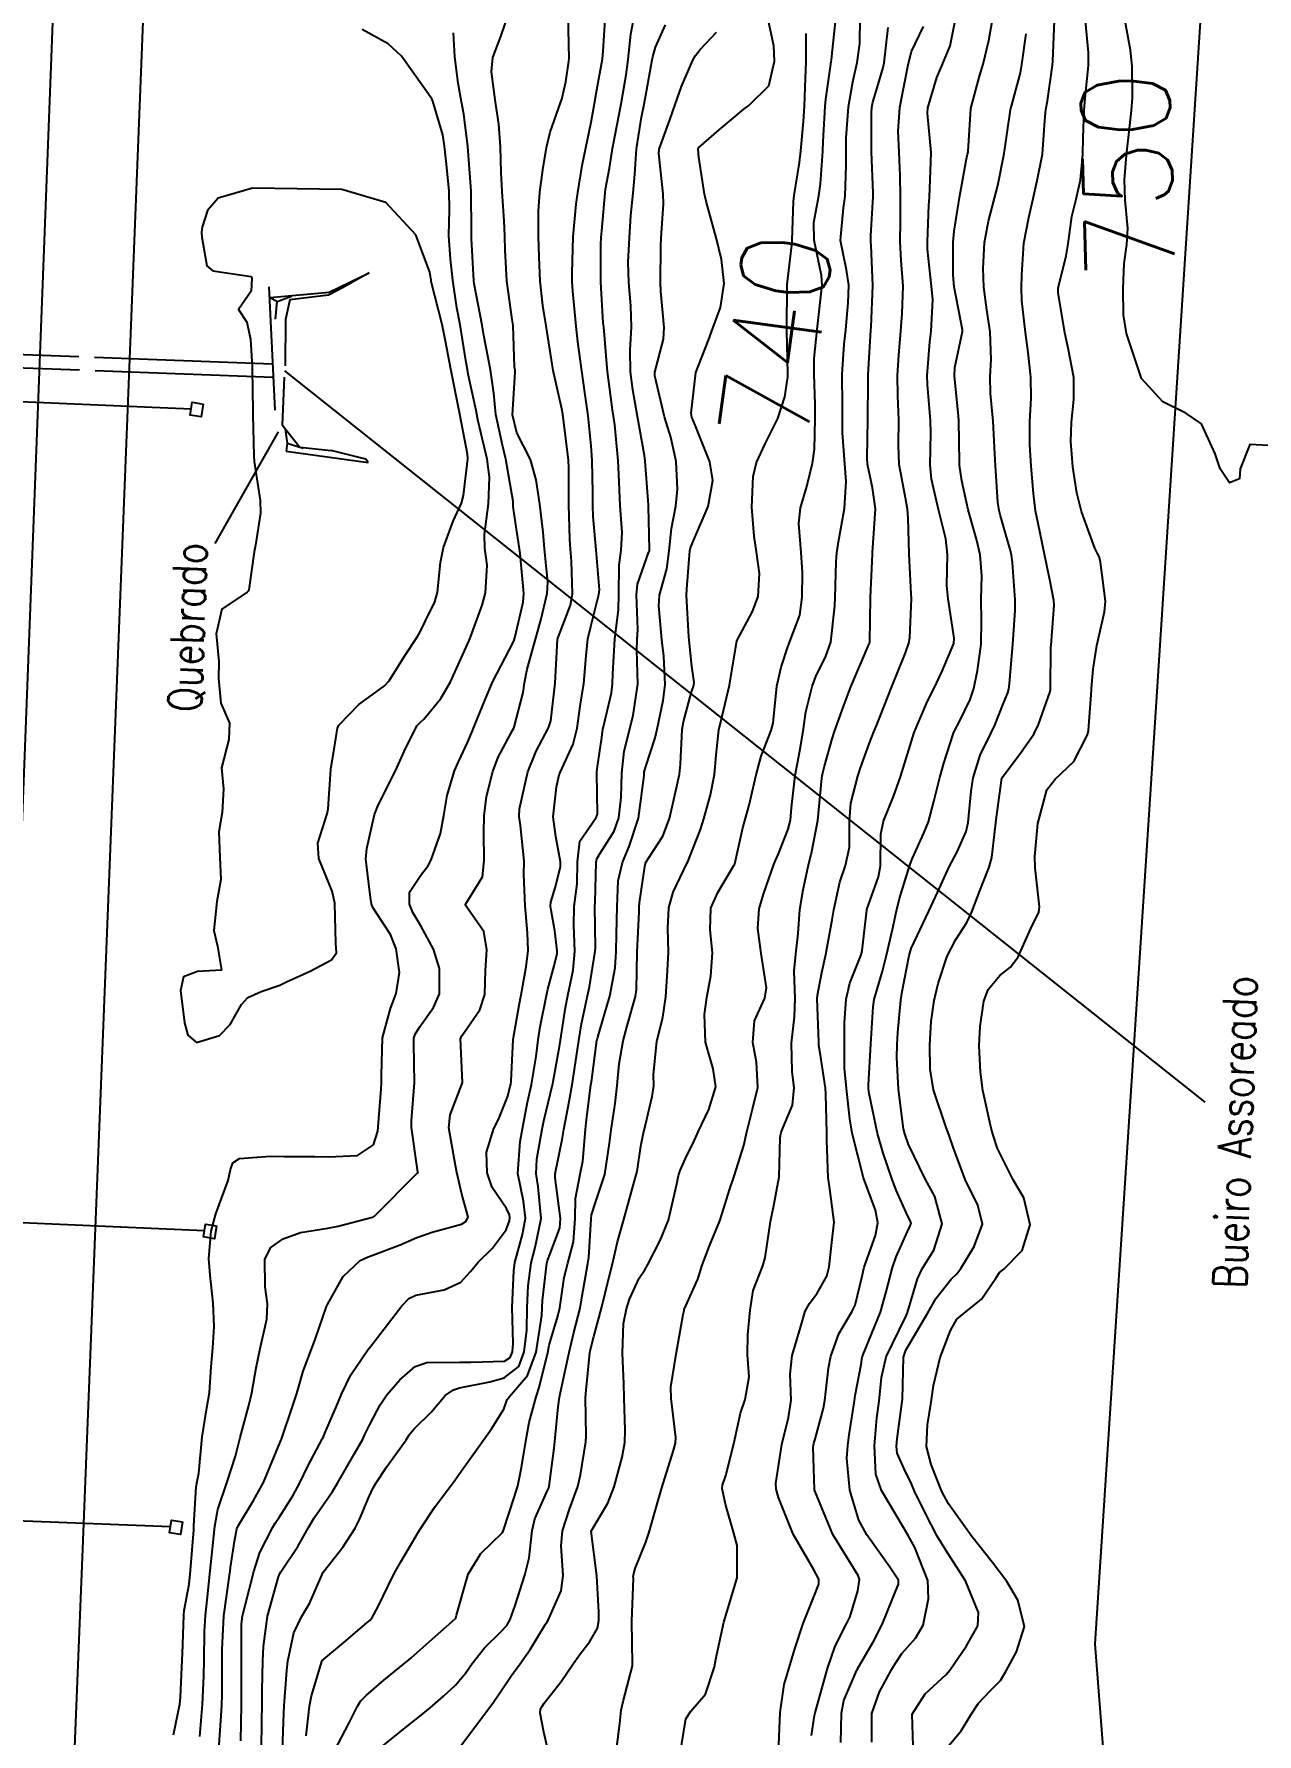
# Model space of a CAD drawing. Header units: metres. Extents: x 318500 to 325275, y 7408834 to 7428799.
# Drawn here: x 320214.7 to 320269.6, y 7412889 to 7412965.2 of the extents above; entities that cross this region are included whole.
import ezdxf
from ezdxf.enums import TextEntityAlignment as Align

# ---------------------------------------------------------------- set-up
doc = ezdxf.new("R2010")
doc.units = ezdxf.units.M
doc.header["$MEASUREMENT"] = 0
doc.linetypes.add('CONTINUO', pattern=[0])
doc.linetypes.add('TRACEJADO', pattern=[8.7, 8, -0.7])
for name, color, linetype in [('ALA', 45, 'Continuous'), ('BUEIRO', 151, 'Continuous'), ('Cotas', 45, 'Continuous'), ('Curvas de Nivel 1m', 11, 'Continuous'), ('Curvas de Nivel 5m', 15, 'Continuous'), ('Divisas', 45, 'Continuous'), ('Linha Férrea', 20, 'Continuous'), ('Pórticos', 45, 'Continuous'), ('TEXTO', 45, 'Continuous')]:
    doc.layers.add(name, color=color, linetype=linetype)
doc.styles.add('ROMANS', font='romans', dxfattribs={"height": 0.2})
doc.styles.add('Style-STANDARD', font='STANDARD.shx')

msp = doc.modelspace()

# ---------------------------------------------------------------- linework, layer by layer
at = {"layer": 'ALA', "linetype": 'CONTINUO'}
for points in [[(320225.327, 7412953.347, 729.307), (320227.972, 7412953.592, 727.501), (320229.76, 7412954.459, 727.532)], [(320229.76, 7412954.459, 727.532), (320228.575, 7412953.788, 726.019), (320227.937, 7412953.46, 726.019)], [(320226.045, 7412946.457, 728.207), (320229.719, 7412945.96, 727.447)], [(320229.719, 7412945.96, 727.447), (320229.615, 7412946.101, 725.203), (320228.057, 7412946.49, 725.071)]]:
    msp.add_polyline3d(points, dxfattribs=at)
at = {"layer": 'BUEIRO', "linetype": 'TRACEJADO', "flags": 128}
for points in [[(320225.436, 7412950.363), (320181.757, 7412952.007)], [(320225.465, 7412949.761), (320181.468, 7412951.417)]]:
    msp.add_lwpolyline(points, dxfattribs=at)
at = {"layer": 'BUEIRO', "linetype": 'CONTINUO'}
for points in [[(320225.269, 7412953.833, 729.673), (320225.536, 7412948.296, 729.674)], [(320225.327, 7412953.347, 729.307), (320225.634, 7412953.17, 727.541)], [(320225.571, 7412952.384, 727.416), (320225.634, 7412953.17, 727.541), (320226.278, 7412953.414, 727.444)], [(320227.937, 7412953.46, 726.019), (320226.215, 7412953.251, 725.836), (320226.019, 7412952.371, 725.892), (320225.996, 7412950.295, 725.128)], [(320225.956, 7412949.78, 725.143), (320225.87, 7412947.639, 725.808), (320226.651, 7412946.645, 725.873), (320228.057, 7412946.49, 725.071)], [(320226, 7412947.448, 727.411), (320226.089, 7412946.819, 727.693), (320226.811, 7412946.59, 727.446)], [(320226.089, 7412946.819, 727.693), (320226.045, 7412946.457, 728.207)]]:
    msp.add_polyline3d(points, dxfattribs=at)
at = {"layer": 'Curvas de Nivel 1m', "flags": 128}
for points, elevation in [([(320223.03, 7412888.259), (320223.128, 7412889.77), (320223.159, 7412890.257), (320223.176, 7412890.707), (320223.172, 7412892.257), (320223.172, 7412892.743), (320223.254, 7412894.256), (320223.496, 7412896.051), (320223.525, 7412896.253), (320223.54, 7412896.415), (320223.72, 7412897.582), (320223.829, 7412898.147), (320223.872, 7412898.248), (320224.573, 7412899.412), (320225.019, 7412900.231), (320225.778, 7412902.035), (320225.828, 7412902.171), (320225.85, 7412902.219), (320226.345, 7412903.671), (320226.515, 7412904.213), (320226.813, 7412905.222), (320227.177, 7412906.207), (320227.362, 7412906.688), (320227.859, 7412908.118), (320227.894, 7412908.199), (320228.606, 7412909.462), (320229.359, 7412910.178), (320229.722, 7412910.343), (320229.893, 7412910.403), (320231.165, 7412910.887), (320231.906, 7412911.211), (320232.599, 7412911.444), (320233.915, 7412911.807), (320234.111, 7412911.923), (320234.201, 7412912.116), (320234.149, 7412912.344), (320233.93, 7412913.158), (320233.705, 7412914.122), (320233.634, 7412914.434), (320233.346, 7412916.126), (320233.399, 7412916.705), (320233.943, 7412918.121), (320233.955, 7412918.166), (320233.868, 7412920.122), (320233.906, 7412920.237), (320234.024, 7412920.393), (320234.738, 7412921.411), (320234.954, 7412922.106), (320234.991, 7412923.181), (320235.047, 7412924.105), (320234.909, 7412924.929), (320234.1, 7412926.075), (320234.077, 7412926.12), (320234.082, 7412926.139), (320234.101, 7412926.17), (320234.845, 7412927.383), (320234.919, 7412928.108), (320234.911, 7412929.346), (320234.93, 7412930.108), (320235.036, 7412930.974), (320235.308, 7412932.103), (320235.547, 7412932.742), (320236.208, 7412933.972), (320236.25, 7412934.049), (320236.267, 7412934.089), (320236.673, 7412935.644), (320236.743, 7412936.082), (320236.851, 7412936.689), (320237.241, 7412938.08), (320237.47, 7412938.88), (320237.75, 7412940.075), (320237.778, 7412940.595), (320237.637, 7412942.077), (320237.571, 7412942.834), (320237.42, 7412944.079), (320237.255, 7412945.183), (320237.002, 7412946.084), (320236.388, 7412947.282), (320236.204, 7412948.093), (320236.314, 7412949.986), (320236.31, 7412950.092), (320236.293, 7412950.221), (320236.222, 7412952.093), (320236.189, 7412952.359), (320235.95, 7412954.098), (320235.871, 7412955.477), (320235.853, 7412956.1), (320235.818, 7412956.793), (320235.741, 7412958.102), (320235.691, 7412958.955), (320235.654, 7412960.104), (320235.587, 7412961.121), (320235.435, 7412962.107), (320235.249, 7412963.462), (320235.322, 7412964.109), (320235.674, 7412965.055), (320236.028, 7412966.099)], 733), ([(320224.009, 7412888.649), (320224.037, 7412890.244), (320224.034, 7412891.855), (320224.034, 7412892.244), (320224.044, 7412893.875), (320224.085, 7412894.244), (320224.219, 7412894.776), (320224.591, 7412896.237), (320224.859, 7412897.086), (320225.443, 7412898.224), (320225.556, 7412898.399), (320225.737, 7412898.686), (320226.336, 7412899.629), (320226.659, 7412900.211), (320227.019, 7412900.956), (320227.679, 7412902.201), (320227.713, 7412902.268), (320227.784, 7412902.436), (320228.312, 7412903.683), (320228.521, 7412904.189), (320228.947, 7412905.059), (320229.711, 7412906.172), (320229.842, 7412906.336), (320231.228, 7412908.149), (320231.542, 7412908.468), (320231.867, 7412908.628), (320233.137, 7412908.862), (320233.876, 7412909.209), (320234.307, 7412909.691), (320234.654, 7412910.109), (320235.284, 7412910.714), (320235.912, 7412911.557), (320236.056, 7412911.95), (320236.081, 7412912.088), (320236.064, 7412912.23), (320235.924, 7412912.513), (320235.29, 7412913.456), (320235.064, 7412914.103), (320235.028, 7412915.029), (320235.363, 7412916.099), (320235.567, 7412916.506), (320235.992, 7412917.549), (320236.099, 7412917.988), (320236.121, 7412918.088), (320236.136, 7412918.223), (320236.231, 7412920.087), (320236.502, 7412921.624), (320236.59, 7412922.082), (320236.809, 7412923.339), (320236.899, 7412924.078), (320236.877, 7412924.867), (320236.766, 7412926.08), (320236.711, 7412927.491), (320236.714, 7412928.081), (320236.561, 7412929.676), (320236.503, 7412930.085), (320236.512, 7412930.433), (320236.882, 7412932.079), (320237.261, 7412933.007), (320237.816, 7412934.066), (320237.911, 7412934.368), (320238.104, 7412936.062), (320238.223, 7412938.033), (320238.232, 7412938.07), (320238.237, 7412938.094), (320238.261, 7412938.157), (320238.793, 7412939.551), (320238.883, 7412940.061), (320238.846, 7412941.528), (320238.801, 7412942.063), (320238.773, 7412942.512), (320238.723, 7412944.064), (320238.729, 7412945.7), (320238.71, 7412946.065), (320238.466, 7412948.002), (320238.456, 7412948.069), (320238.45, 7412948.119), (320238.403, 7412948.362), (320238.024, 7412950.074), (320237.945, 7412950.557), (320237.705, 7412952.077), (320237.552, 7412952.99), (320237.432, 7412954.08), (320237.394, 7412955.178), (320237.37, 7412956.081), (320237.37, 7412957.229), (320237.427, 7412958.081), (320237.551, 7412959.073), (320237.73, 7412960.078), (320237.882, 7412960.762), (320238.35, 7412962.072), (320238.415, 7412962.239), (320238.594, 7412963.022), (320238.727, 7412963.949), (320238.733, 7412964.068), (320238.689, 7412966.019)], 734), ([(320225.877, 7412888.217), (320225.934, 7412889.9), (320225.951, 7412890.217), (320226.066, 7412891.793), (320226.12, 7412892.215), (320226.392, 7412893.49), (320226.735, 7412894.209), (320227.09, 7412894.802), (320227.7, 7412896.2), (320228.584, 7412897.32), (320229.137, 7412898.179), (320229.338, 7412898.574), (320229.751, 7412899.569), (320229.939, 7412899.985), (320230.046, 7412900.166), (320230.569, 7412900.959), (320231.421, 7412902.145), (320231.564, 7412902.362), (320231.787, 7412902.628), (320232.546, 7412903.385), (320233.17, 7412904.126), (320233.549, 7412904.387), (320233.815, 7412904.465), (320235.173, 7412904.746), (320235.822, 7412904.912), (320236.48, 7412905.431), (320236.723, 7412906.077), (320236.834, 7412907.06), (320236.858, 7412908.075), (320236.902, 7412909.047), (320237.04, 7412910.073), (320237.215, 7412910.756), (320237.487, 7412912.066), (320237.354, 7412913.489), (320237.256, 7412914.07), (320237.292, 7412914.728), (320237.534, 7412916.067), (320237.607, 7412916.434), (320237.989, 7412918.06), (320238.001, 7412918.113), (320238.304, 7412919.77), (320238.349, 7412920.057), (320238.574, 7412921.522), (320238.677, 7412922.054), (320238.919, 7412923.199), (320239.001, 7412924.051), (320238.952, 7412925.191), (320238.966, 7412926.051), (320239.1, 7412927.066), (320239.12, 7412928.05), (320239.211, 7412928.982), (320239.952, 7412930.042), (320240.016, 7412930.187), (320239.982, 7412932.042), (320239.997, 7412932.228), (320240.204, 7412933.62), (320240.25, 7412933.998), (320240.259, 7412934.039), (320240.633, 7412935.635), (320240.69, 7412936.033), (320240.699, 7412936.487), (320240.785, 7412938.032), (320240.946, 7412939.365), (320240.967, 7412940.03), (320240.988, 7412941.352), (320241.072, 7412942.029), (320241.11, 7412942.81), (320241.029, 7412944.03), (320240.971, 7412945.421), (320240.939, 7412946.031), (320240.79, 7412947.638), (320240.733, 7412948.035), (320240.686, 7412948.319), (320240.463, 7412950.039), (320240.425, 7412950.385), (320240.288, 7412952.042), (320240.272, 7412952.223), (320240.16, 7412954.045), (320240.167, 7412955.716), (320240.182, 7412956.045), (320240.205, 7412956.344), (320240.351, 7412958.043), (320240.372, 7412958.202), (320240.547, 7412959.147), (320240.675, 7412959.921), (320240.689, 7412960.038), (320240.711, 7412960.188), (320241.069, 7412962.033), (320241.301, 7412963.328), (320241.389, 7412964.028), (320241.501, 7412965.153), (320241.675, 7412966.024)], 736), ([(320226.946, 7412888.867), (320227.093, 7412890.205), (320227.175, 7412890.656), (320227.636, 7412892.2), (320227.65, 7412892.226), (320228.718, 7412893.131), (320229.677, 7412893.943), (320229.801, 7412894.046), (320229.906, 7412894.167), (320230.134, 7412894.613), (320230.894, 7412896.152), (320231.182, 7412896.674), (320231.722, 7412897.582), (320231.932, 7412897.933), (320232.057, 7412898.137), (320232.724, 7412899.152), (320233.456, 7412900.123), (320233.588, 7412900.295), (320233.764, 7412900.533), (320234.875, 7412902.104), (320235.255, 7412902.631), (320235.801, 7412903.507), (320235.955, 7412903.941), (320236.063, 7412904.086), (320236.876, 7412905.023), (320237.255, 7412906.069), (320237.508, 7412907.717), (320237.535, 7412908.065), (320237.55, 7412908.379), (320237.738, 7412910.062), (320237.769, 7412910.185), (320237.897, 7412910.516), (320238.328, 7412911.642), (320238.358, 7412912.056), (320238.11, 7412913.886), (320238.112, 7412914.058), (320238.422, 7412915.596), (320238.503, 7412916.055), (320238.74, 7412917.301), (320238.868, 7412918.051), (320239.021, 7412919.039), (320239.168, 7412920.049), (320239.293, 7412920.786), (320239.56, 7412922.045), (320239.645, 7412922.455), (320239.901, 7412924.042), (320239.914, 7412924.209), (320239.897, 7412926.042), (320239.906, 7412926.239), (320239.958, 7412928.042), (320239.986, 7412928.187), (320240.136, 7412928.439), (320240.758, 7412929.424), (320240.975, 7412930.028), (320241.072, 7412930.929), (320241.099, 7412932.026), (320241.213, 7412933.007), (320241.454, 7412934.021), (320241.609, 7412934.63), (320241.818, 7412936.016), (320241.782, 7412937.544), (320241.788, 7412938.017), (320241.813, 7412938.47), (320241.767, 7412940.018), (320241.808, 7412940.506), (320242.319, 7412941.946), (320242.336, 7412941.994), (320242.339, 7412942.01), (320242.327, 7412942.74), (320242.303, 7412943.974), (320242.3, 7412944.011), (320242.299, 7412944.053), (320242.15, 7412946.013), (320242.118, 7412946.27), (320241.808, 7412948.019), (320241.599, 7412949.209), (320241.493, 7412950.024), (320241.475, 7412950.984), (320241.542, 7412952.024), (320241.511, 7412952.977), (320241.41, 7412954.026), (320241.391, 7412954.928), (320241.44, 7412956.026), (320241.51, 7412957.03), (320241.609, 7412958.024), (320241.68, 7412958.886), (320241.759, 7412960.022), (320241.985, 7412961.43), (320242.104, 7412962.017), (320242.179, 7412962.423), (320242.465, 7412964.012), (320242.487, 7412964.137), (320242.618, 7412964.572), (320243.06, 7412965.58)], 737), ([(320230.069, 7412888.163), (320231.613, 7412889.403), (320232.022, 7412889.73), (320232.502, 7412890.131), (320233.107, 7412890.646), (320233.635, 7412891.134), (320234.085, 7412891.672), (320234.389, 7412892.109), (320234.941, 7412892.82), (320235.672, 7412893.524), (320235.944, 7412893.818), (320236.094, 7412894.084), (320236.321, 7412894.715), (320236.75, 7412896.074), (320236.939, 7412896.844), (320237.074, 7412898.07), (320237.203, 7412898.603), (320237.757, 7412899.842), (320237.825, 7412899.994), (320237.846, 7412900.059), (320238.066, 7412901.768), (320238.102, 7412902.057), (320238.239, 7412903.62), (320238.299, 7412904.055), (320238.575, 7412905.307), (320238.733, 7412906.051), (320238.953, 7412906.945), (320239.227, 7412908.046), (320239.326, 7412908.588), (320239.583, 7412910.043), (320239.62, 7412910.317), (320239.725, 7412912.042), (320239.742, 7412912.222), (320239.927, 7412912.782), (320240.345, 7412914.034), (320240.554, 7412915.438), (320240.62, 7412916.03), (320240.803, 7412917.213), (320240.893, 7412918.027), (320240.986, 7412919.002), (320241.169, 7412920.023), (320241.346, 7412920.704), (320241.721, 7412922.015), (320241.76, 7412922.309), (320241.792, 7412924.014), (320241.874, 7412925.789), (320241.882, 7412926.013), (320241.897, 7412926.219), (320242.127, 7412927.84), (320242.158, 7412927.981), (320242.166, 7412928.009), (320242.941, 7412929.205), (320243.248, 7412929.994), (320243.559, 7412931.375), (320243.686, 7412931.987), (320243.741, 7412932.432), (320243.814, 7412933.986), (320243.866, 7412934.334), (320244.235, 7412935.667), (320244.316, 7412935.912), (320244.335, 7412935.989), (320244.342, 7412936.089), (320244.248, 7412936.829), (320244.125, 7412937.991), (320244.113, 7412938.14), (320244.001, 7412939.993), (320244.013, 7412940.274), (320244.158, 7412941.992), (320244.181, 7412942.132), (320244.325, 7412942.489), (320244.981, 7412943.98), (320245.185, 7412945.15), (320245.052, 7412945.98), (320244.394, 7412947.623), (320244.247, 7412947.992), (320244.22, 7412948.173), (320244.42, 7412949.99), (320244.987, 7412951.437), (320245.183, 7412951.979), (320245.528, 7412952.91), (320245.696, 7412953.972), (320245.567, 7412955.05), (320245.346, 7412955.977), (320244.896, 7412957.612), (320244.808, 7412957.986), (320244.555, 7412959.643), (320244.528, 7412959.99), (320244.533, 7412960.018), (320244.561, 7412960.072), (320245.462, 7412960.869), (320246.578, 7412961.802), (320246.807, 7412961.957), (320247.694, 7412962.843), (320247.956, 7412963.94), (320247.925, 7412964.636), (320247.635, 7412965.945)], 739), ([(320237.82, 7412888.058), (320237.61, 7412889.04), (320237.44, 7412889.884), (320237.456, 7412890.062), (320237.509, 7412890.175), (320237.624, 7412890.333), (320238.384, 7412891.307), (320238.89, 7412892.048), (320239.206, 7412892.495), (320239.666, 7412893.099), (320240.01, 7412893.7), (320240.066, 7412894.034), (320240.065, 7412894.416), (320239.985, 7412896.036), (320239.73, 7412898.04), (320240.48, 7412899.299), (320240.753, 7412900.025), (320241.116, 7412901.363), (320241.239, 7412902.018), (320241.247, 7412902.56), (320241.209, 7412904.019), (320241.195, 7412904.644), (320241.13, 7412906.021), (320241.18, 7412907.347), (320241.311, 7412908.018), (320241.444, 7412908.439), (320241.881, 7412909.384), (320242.13, 7412909.762), (320242.271, 7412910.004), (320242.822, 7412911.081), (320243.19, 7412911.991), (320243.57, 7412913.619), (320243.644, 7412913.984), (320243.714, 7412914.213), (320243.952, 7412914.757), (320244.363, 7412915.577), (320244.547, 7412915.974), (320245, 7412916.955), (320245.324, 7412917.967), (320245.199, 7412918.777), (320244.856, 7412919.972), (320244.811, 7412921.2), (320244.913, 7412921.971), (320245.097, 7412922.937), (320245.167, 7412923.969), (320245.058, 7412925.003), (320245.091, 7412925.97), (320245.402, 7412926.676), (320246.129, 7412927.88), (320246.157, 7412927.933), (320246.165, 7412927.959), (320246.527, 7412929.582), (320246.629, 7412929.953), (320246.816, 7412930.599), (320247.131, 7412931.946), (320247.35, 7412932.786), (320247.803, 7412933.936), (320247.887, 7412934.263), (320248.059, 7412935.933), (320248.248, 7412936.773), (320248.535, 7412937.65), (320248.645, 7412937.926), (320249.088, 7412939.112), (320249.195, 7412939.921), (320249.202, 7412941.025), (320249.151, 7412941.922), (320249.043, 7412943.213), (320249.119, 7412943.922), (320249.402, 7412944.871), (320249.658, 7412945.917), (320249.745, 7412946.55), (320249.772, 7412947.916), (320249.769, 7412948.554), (320249.728, 7412949.917), (320249.737, 7412950.61), (320249.866, 7412951.916), (320249.92, 7412952.453), (320250.091, 7412953.914), (320250.058, 7412954.341), (320249.735, 7412955.918), (320249.715, 7412956.715), (320249.938, 7412957.916), (320250.01, 7412958.444), (320250.114, 7412959.914), (320250.138, 7412960.341), (320250.222, 7412961.914), (320250.252, 7412962.246), (320250.498, 7412963.911), (320250.512, 7412964.011), (320250.629, 7412965.153), (320250.704, 7412965.844)], 741), ([(320240.827, 7412888.022), (320241.017, 7412889.422), (320241.072, 7412890.018), (320241.179, 7412890.464), (320241.579, 7412892.011), (320241.585, 7412892.077), (320241.545, 7412894.012), (320241.619, 7412895.931), (320241.618, 7412896.011), (320241.62, 7412896.092), (320241.706, 7412896.377), (320242.177, 7412897.549), (320242.325, 7412898.001), (320242.639, 7412899.104), (320242.892, 7412899.993), (320243.404, 7412901.614), (320243.508, 7412901.984), (320243.518, 7412902.25), (320243.31, 7412903.988), (320243.3, 7412904.506), (320243.538, 7412905.985), (320243.858, 7412907.755), (320243.897, 7412907.943), (320243.906, 7412907.98), (320244.516, 7412909.338), (320244.71, 7412909.972), (320245.04, 7412910.832), (320245.505, 7412911.964), (320245.605, 7412912.281), (320245.934, 7412913.349), (320246.143, 7412913.957), (320246.581, 7412915.33), (320246.706, 7412915.949), (320246.967, 7412916.964), (320247.198, 7412917.942), (320247.143, 7412919.074), (320246.986, 7412919.946), (320247.059, 7412920.921), (320247.52, 7412921.938), (320247.591, 7412922.403), (320247.356, 7412923.941), (320247.21, 7412925.062), (320247.258, 7412925.943), (320247.453, 7412926.597), (320247.927, 7412927.933), (320247.984, 7412928.08), (320248.137, 7412928.415), (320248.568, 7412929.51), (320248.665, 7412929.922), (320248.717, 7412930.474), (320248.873, 7412931.92), (320249.081, 7412933.033), (320249.233, 7412933.915), (320249.361, 7412934.775), (320249.635, 7412935.916), (320249.802, 7412936.357), (320250.254, 7412937.271), (320250.474, 7412937.907), (320250.659, 7412939.53), (320250.675, 7412939.904), (320250.723, 7412941.495), (320250.75, 7412941.904), (320250.823, 7412942.4), (320251.088, 7412943.899), (320251.159, 7412945.097), (320251.102, 7412945.899), (320251.005, 7412947.287), (320251.005, 7412947.901), (320250.995, 7412948.49), (320250.983, 7412949.902), (320251.082, 7412951.259), (320251.146, 7412951.9), (320251.251, 7412953.116), (320251.289, 7412953.898), (320251.185, 7412954.598), (320250.908, 7412955.904), (320251.049, 7412957.376), (320251.12, 7412957.901), (320251.167, 7412959.285), (320251.162, 7412959.901), (320251.17, 7412960.504), (320251.278, 7412961.9), (320251.467, 7412963.027), (320251.658, 7412963.894), (320251.78, 7412964.735), (320251.787, 7412965.893)], 742), ([(320243.711, 7412887.979), (320243.967, 7412889.625), (320244.202, 7412889.974), (320244.86, 7412890.739), (320245.262, 7412891.964), (320245.314, 7412892.305), (320245.68, 7412893.96), (320246.27, 7412895.951), (320246.276, 7412897.397), (320246.133, 7412897.954), (320245.75, 7412899.262), (320245.604, 7412899.962), (320245.62, 7412900.103), (320245.766, 7412900.536), (320246.12, 7412901.955), (320246.419, 7412903.333), (320246.628, 7412903.948), (320246.813, 7412904.957), (320246.742, 7412905.946), (320246.755, 7412906.852), (320246.859, 7412907.945), (320246.989, 7412908.827), (320247.424, 7412909.937), (320247.539, 7412910.292), (320247.778, 7412911.932), (320247.927, 7412912.645), (320248.158, 7412913.927), (320248.2, 7412915.693), (320248.248, 7412915.926), (320248.762, 7412917.145), (320248.834, 7412917.917), (320248.742, 7412918.654), (320248.708, 7412919.92), (320248.852, 7412921.104), (320248.879, 7412921.918), (320248.84, 7412923.147), (320248.908, 7412923.918), (320249.014, 7412924.841), (320249.087, 7412925.915), (320249.231, 7412926.796), (320249.482, 7412927.91), (320249.611, 7412928.435), (320249.893, 7412929.904), (320250.073, 7412931.795), (320250.083, 7412931.901), (320250.099, 7412931.984), (320250.187, 7412932.341), (320250.537, 7412933.565), (320250.647, 7412933.896), (320251.06, 7412935.065), (320251.378, 7412935.893), (320252.203, 7412937.824), (320252.224, 7412937.881), (320252.23, 7412937.911), (320252.259, 7412939.88), (320252.26, 7412939.911), (320252.305, 7412940.876), (320252.352, 7412941.847), (320252.351, 7412941.88), (320252.353, 7412941.912), (320252.475, 7412943.878), (320252.354, 7412944.812), (320252.124, 7412945.884), (320252.105, 7412946.153), (320252.142, 7412947.884), (320252.149, 7412949.616), (320252.151, 7412949.884), (320252.166, 7412950.142), (320252.279, 7412951.883), (320252.293, 7412952.042), (320252.365, 7412953.882), (320252.287, 7412955.672), (320252.269, 7412955.883), (320252.273, 7412956.114), (320252.381, 7412957.882), (320252.378, 7412958.036), (320252.302, 7412959.884), (320252.3, 7412961.607), (320252.32, 7412961.884), (320252.362, 7412962.105), (320252.595, 7412962.899), (320252.826, 7412963.658), (320252.864, 7412963.876), (320253.047, 7412965.46)], 743), ([(320248.153, 7412888.469), (320248.2, 7412889.921), (320248.385, 7412891.173), (320248.61, 7412891.916), (320248.855, 7412892.719), (320249.234, 7412893.907), (320249.691, 7412895.028), (320249.935, 7412895.661), (320249.935, 7412895.898), (320249.707, 7412896.344), (320248.788, 7412897.914), (320248.125, 7412899.554), (320248.027, 7412899.926), (320248.011, 7412900.175), (320248.274, 7412901.923), (320248.578, 7412903.139), (320248.694, 7412903.917), (320248.66, 7412905.085), (320248.747, 7412905.916), (320249.124, 7412907.182), (320249.33, 7412907.908), (320249.515, 7412908.256), (320249.872, 7412908.715), (320250.306, 7412909.473), (320250.402, 7412909.895), (320250.551, 7412911.253), (320250.633, 7412911.893), (320250.436, 7412913.394), (320250.354, 7412913.896), (320250.306, 7412915.556), (320250.295, 7412915.897), (320250.257, 7412917.636), (320250.234, 7412917.898), (320250.015, 7412919.381), (320249.94, 7412919.822), (320249.933, 7412919.901), (320249.938, 7412919.985), (320249.871, 7412921.903), (320249.876, 7412922.08), (320250.068, 7412923.096), (320250.22, 7412923.756), (320250.253, 7412923.898), (320250.542, 7412925.449), (320250.61, 7412925.895), (320250.875, 7412927.136), (320251.142, 7412927.89), (320251.318, 7412928.713), (320251.317, 7412929.888), (320251.376, 7412930.68), (320251.685, 7412931.885), (320251.809, 7412932.26), (320252.202, 7412933.337), (320252.41, 7412933.877), (320252.537, 7412934.197), (320253.193, 7412935.866), (320253.828, 7412937.428), (320253.976, 7412937.854), (320254.017, 7412938.101), (320254.09, 7412939.853), (320254.089, 7412940.057), (320253.998, 7412941.855), (320253.945, 7412943.465), (320253.923, 7412943.856), (320253.83, 7412944.375), (320253.542, 7412945.862), (320253.508, 7412946.738), (320253.529, 7412947.863), (320253.489, 7412948.942), (320253.476, 7412949.864), (320253.528, 7412950.769), (320253.621, 7412951.862), (320253.685, 7412952.638), (320253.717, 7412953.861), (320253.637, 7412955.009), (320253.59, 7412955.864), (320253.602, 7412956.776), (320253.61, 7412957.864), (320253.583, 7412958.826), (320253.546, 7412959.865), (320253.506, 7412960.803), (320253.57, 7412961.865), (320253.74, 7412962.715), (320253.968, 7412963.86), (320254.102, 7412964.373), (320254.635, 7412965.501)], 744), ([(320250.931, 7412888.563), (320250.95, 7412889.887), (320251.062, 7412890.452), (320251.649, 7412891.818), (320251.67, 7412891.86), (320251.681, 7412891.88), (320252.411, 7412893.126), (320252.781, 7412893.863), (320253.52, 7412895.675), (320253.509, 7412895.853), (320253.132, 7412896.436), (320252.094, 7412897.875), (320251.74, 7412898.532), (320251.336, 7412899.884), (320251.2, 7412901.311), (320251.235, 7412901.885), (320251.302, 7412902.37), (320251.54, 7412903.883), (320251.575, 7412904.121), (320251.834, 7412905.509), (320251.88, 7412905.838), (320251.897, 7412905.879), (320251.929, 7412905.967), (320252.706, 7412907.867), (320252.966, 7412908.772), (320253.24, 7412909.86), (320253.408, 7412910.347), (320253.915, 7412911.483), (320254.037, 7412911.73), (320254.075, 7412911.848), (320254.041, 7412911.968), (320253.923, 7412912.192), (320253.413, 7412913.336), (320253.211, 7412913.861), (320252.828, 7412914.996), (320252.578, 7412915.871), (320252.204, 7412917.67), (320252.174, 7412917.877), (320252.171, 7412918.047), (320252.279, 7412919.876), (320252.372, 7412921.548), (320252.429, 7412921.874), (320252.794, 7412923.145), (320252.982, 7412923.866), (320253.244, 7412925.015), (320253.419, 7412925.86), (320253.564, 7412926.402), (320254.008, 7412927.852), (320254.036, 7412927.947), (320254.135, 7412928.214), (320254.657, 7412929.338), (320254.855, 7412929.84), (320255.097, 7412930.763), (320255.366, 7412931.832), (320255.55, 7412932.469), (320255.986, 7412933.823), (320256.055, 7412933.98), (320256.217, 7412934.284), (320256.731, 7412935.324), (320256.892, 7412935.82), (320257.054, 7412936.624), (320257.217, 7412937.816), (320257.234, 7412938.857), (320257.229, 7412939.816), (320257.251, 7412940.871), (320257.18, 7412941.817), (320257.019, 7412942.512), (320256.635, 7412943.826), (320256.359, 7412945.127), (320256.257, 7412945.831), (320256.251, 7412945.952), (320256.219, 7412947.832), (320256.201, 7412948.033), (320256.028, 7412949.834), (320256.045, 7412950.215), (320256.392, 7412951.831), (320256.387, 7412951.895), (320256.017, 7412953.835), (320255.961, 7412954.36), (320255.969, 7412955.835), (320256.011, 7412956.332), (320256.254, 7412957.833), (320256.293, 7412958.073), (320256.555, 7412959.486), (320256.615, 7412959.773), (320256.625, 7412959.829), (320256.633, 7412959.901), (320256.765, 7412961.827), (320257.148, 7412963.276), (320257.317, 7412963.819), (320257.57, 7412964.872), (320257.725, 7412965.814)], 746), ([(320254.172, 7412888.407), (320254.124, 7412889.842), (320254.71, 7412890.758), (320255.647, 7412891.619), (320255.743, 7412891.725), (320255.814, 7412891.818), (320256.571, 7412892.906), (320257.075, 7412893.806), (320257.1, 7412894.391), (320256.522, 7412895.812), (320255.719, 7412897.069), (320255.242, 7412897.827), (320254.691, 7412898.891), (320254.239, 7412899.843), (320254.09, 7412900.172), (320253.77, 7412900.842), (320253.461, 7412901.538), (320253.423, 7412901.855), (320253.454, 7412902.186), (320253.685, 7412903.852), (320253.694, 7412903.969), (320253.732, 7412905.852), (320253.843, 7412906.164), (320254.834, 7412907.835), (320255.203, 7412908.497), (320255.883, 7412909.344), (320256.13, 7412909.574), (320256.31, 7412909.816), (320256.912, 7412910.803), (320257.277, 7412911.806), (320257.076, 7412912.661), (320256.508, 7412913.814), (320255.962, 7412915.257), (320255.772, 7412915.823), (320255.652, 7412916.147), (320255.086, 7412917.834), (320254.937, 7412918.764), (320254.921, 7412919.836), (320254.979, 7412920.892), (320255.115, 7412921.834), (320255.292, 7412922.601), (320255.701, 7412923.826), (320256.088, 7412924.572), (320256.58, 7412925.33), (320256.806, 7412925.813), (320257.17, 7412926.753), (320257.579, 7412927.806), (320257.694, 7412928.248), (320257.887, 7412929.803), (320257.915, 7412930.05), (320258.156, 7412931.8), (320258.16, 7412931.821), (320258.181, 7412931.852), (320259.021, 7412932.964), (320259.584, 7412933.779), (320259.79, 7412934.202), (320260.235, 7412935.44), (320260.317, 7412935.691), (320260.331, 7412935.769), (320260.355, 7412937.673), (320260.357, 7412937.769), (320260.497, 7412939.558), (320260.485, 7412939.768), (320260.304, 7412940.693), (320260.085, 7412941.774), (320259.773, 7412943.218), (320259.659, 7412943.78), (320259.565, 7412944.569), (320259.464, 7412945.784), (320259.407, 7412946.762), (320259.413, 7412947.785), (320259.467, 7412948.841), (320259.451, 7412949.785), (320259.338, 7412950.885), (320259.215, 7412951.789), (320259.052, 7412953.21), (320259.038, 7412953.792), (320259.052, 7412954.358), (320259.139, 7412955.79), (320259.366, 7412956.938), (320259.55, 7412957.785), (320259.733, 7412958.592), (320259.972, 7412959.779), (320260.078, 7412961.28), (320260.13, 7412961.777), (320260.194, 7412962.167), (320260.419, 7412963.773), (320260.437, 7412963.949), (320260.514, 7412965.772)], 748), ([(320255.604, 7412888.243), (320256.33, 7412889.096), (320256.764, 7412889.809), (320257.101, 7412890.332), (320257.637, 7412890.904), (320258.093, 7412891.344), (320258.347, 7412891.79), (320258.815, 7412892.63), (320259.165, 7412893.778), (320258.867, 7412894.957), (320258.373, 7412895.79), (320257.713, 7412896.659), (320256.798, 7412897.809), (320255.752, 7412899.267), (320255.462, 7412899.824), (320254.973, 7412901.033), (320254.764, 7412901.835), (320254.811, 7412902.818), (320254.98, 7412903.832), (320255.082, 7412904.571), (320255.388, 7412905.827), (320255.852, 7412907.041), (320256.127, 7412907.547), (320256.466, 7412907.814), (320257.234, 7412908.442), (320257.884, 7412909.381), (320258.045, 7412909.641), (320258.233, 7412909.795), (320259.061, 7412910.624), (320259.422, 7412911.777), (320259.14, 7412912.989), (320258.656, 7412913.789), (320257.961, 7412915.207), (320257.762, 7412915.802), (320257.666, 7412916.112), (320257.299, 7412917.807), (320257.2, 7412918.616), (320257.129, 7412919.809), (320257.174, 7412920.667), (320257.344, 7412921.807), (320257.54, 7412922.323), (320258.067, 7412922.96), (320258.537, 7412923.329), (320258.89, 7412923.788), (320259.515, 7412925.199), (320259.813, 7412925.774), (320259.842, 7412926.036), (320259.648, 7412927.777), (320259.626, 7412928.289), (320259.766, 7412929.776), (320260.175, 7412931.283), (320260.542, 7412931.765), (320261.387, 7412932.557), (320261.993, 7412933.752), (320262.032, 7412933.933), (320262.166, 7412935.751), (320262.171, 7412935.82), (320262.249, 7412936.696), (320262.409, 7412937.748), (320262.763, 7412939.263), (320262.804, 7412939.742), (320262.573, 7412941.489), (320262.512, 7412941.747), (320262.449, 7412941.876), (320262.324, 7412942.121), (320261.725, 7412943.756), (320261.514, 7412944.597), (320261.331, 7412945.76), (320261.247, 7412946.901), (320261.277, 7412947.761), (320261.385, 7412948.785), (320261.376, 7412949.76), (320261.122, 7412951.081), (320260.973, 7412951.765), (320260.675, 7412953.57), (320260.682, 7412953.768), (320261.04, 7412955.219), (320261.126, 7412955.764), (320261.293, 7412956.988), (320261.478, 7412957.761), (320261.681, 7412958.621), (320261.786, 7412959.758), (320261.795, 7412960.531), (320261.838, 7412961.757), (320261.905, 7412962.442), (320262.043, 7412963.756), (320262.038, 7412964.337), (320261.91, 7412965.757)], 749), ([(320220.985, 7412888.907), (320221.269, 7412890.284), (320221.306, 7412890.602), (320221.376, 7412892.283), (320221.387, 7412892.55), (320221.453, 7412894.282), (320221.472, 7412894.492), (320221.694, 7412895.675), (320221.758, 7412896.279), (320221.9, 7412898.105), (320221.908, 7412898.277), (320222.006, 7412900.027), (320222.05, 7412900.276), (320222.128, 7412900.639), (320222.275, 7412902.273), (320222.491, 7412903.578), (320222.598, 7412904.268), (320222.685, 7412905.409), (320222.752, 7412906.266), (320222.807, 7412907.223), (320222.77, 7412908.266), (320222.631, 7412909.517), (320222.578, 7412910.27), (320222.677, 7412911.5), (320222.89, 7412912.265), (320223.437, 7412913.759), (320223.548, 7412914.256), (320223.644, 7412914.555), (320223.947, 7412914.745), (320225.329, 7412914.849), (320225.949, 7412914.844), (320227.322, 7412914.834), (320227.949, 7412914.823), (320229.239, 7412914.892), (320229.958, 7412915.369), (320230.152, 7412915.982), (320230.171, 7412916.167), (320230.305, 7412917.856), (320230.324, 7412918.165), (320230.32, 7412918.482), (320230.367, 7412920.165), (320230.72, 7412921.48), (320230.98, 7412922.156), (320231.126, 7412923.092), (320230.983, 7412924.156), (320230.717, 7412924.792), (320230.096, 7412925.746), (320229.926, 7412926), (320229.869, 7412926.173), (320229.822, 7412926.456), (320229.624, 7412928.178), (320229.663, 7412928.651), (320230.007, 7412930.172), (320230.164, 7412930.597), (320230.97, 7412932.158), (320231.341, 7412933.005), (320231.908, 7412934.145), (320232.05, 7412934.305), (320232.215, 7412934.454), (320232.982, 7412935.379), (320233.419, 7412936.128), (320234.259, 7412937.98), (320234.315, 7412938.119), (320234.834, 7412939.56), (320234.993, 7412940.109), (320235.067, 7412941.35), (320234.951, 7412942.111), (320234.935, 7412942.72), (320235.119, 7412944.108), (320235.171, 7412945.295), (320235.055, 7412946.11), (320234.643, 7412947.87), (320234.598, 7412948.117), (320234.571, 7412948.287), (320234.409, 7412949.028), (320234.214, 7412949.919), (320234.174, 7412950.124), (320234.118, 7412950.431), (320233.847, 7412952.129), (320233.703, 7412952.89), (320233.521, 7412954.134), (320233.422, 7412955.069), (320233.347, 7412956.137), (320233.375, 7412957.279), (320233.359, 7412958.138), (320233.221, 7412959.469), (320233.153, 7412960.141), (320233.066, 7412960.643), (320232.62, 7412962.149), (320232.582, 7412962.256), (320231.217, 7412964.164), (320230.618, 7412964.718), (320229.448, 7412965.367)], 731), ([(320222.167, 7412888.833), (320222.293, 7412890.27), (320222.352, 7412891.557), (320222.363, 7412892.269), (320222.385, 7412893.553), (320222.429, 7412894.269), (320222.521, 7412895.1), (320222.641, 7412896.266), (320222.733, 7412897.247), (320222.839, 7412898.263), (320222.982, 7412899.02), (320223.402, 7412900.255), (320223.772, 7412901.414), (320223.986, 7412902.247), (320224.365, 7412903.678), (320224.499, 7412904.24), (320224.702, 7412905.361), (320224.875, 7412906.234), (320225.174, 7412907.551), (320225.213, 7412908.23), (320225.105, 7412908.998), (320225.086, 7412910.232), (320225.358, 7412910.768), (320225.904, 7412911.147), (320226.684, 7412911.437), (320227.911, 7412911.633), (320228.383, 7412911.723), (320229.919, 7412912.119), (320229.955, 7412912.134), (320230.009, 7412912.169), (320231.94, 7412914.103), (320231.958, 7412914.122), (320231.957, 7412914.14), (320231.941, 7412914.237), (320231.664, 7412916.145), (320231.663, 7412916.457), (320231.795, 7412918.143), (320231.774, 7412919.9), (320231.778, 7412920.144), (320231.837, 7412920.328), (320232.028, 7412920.642), (320232.657, 7412921.518), (320232.926, 7412922.131), (320232.923, 7412923.276), (320232.658, 7412924.134), (320232.09, 7412925.175), (320231.73, 7412925.779), (320231.575, 7412926.148), (320231.57, 7412926.686), (320232.12, 7412927.494), (320232.406, 7412927.857), (320232.555, 7412928.136), (320232.963, 7412929.317), (320233.119, 7412930.13), (320233.273, 7412931.025), (320233.6, 7412932.126), (320233.774, 7412932.536), (320234.2, 7412933.436), (320234.403, 7412933.921), (320234.482, 7412934.116), (320234.981, 7412935.356), (320235.303, 7412936.104), (320236.259, 7412937.948), (320236.308, 7412938.09), (320236.673, 7412939.697), (320236.711, 7412940.086), (320236.535, 7412941.87), (320236.508, 7412942.088), (320236.332, 7412943.26), (320236.223, 7412943.976), (320236.229, 7412944.092), (320236.224, 7412944.21), (320235.9, 7412946.097), (320235.744, 7412946.735), (320235.454, 7412948.104), (320235.361, 7412949.057), (320235.211, 7412950.108), (320234.906, 7412951.651), (320234.83, 7412952.114), (320234.478, 7412953.961), (320234.461, 7412954.12), (320234.364, 7412955.988), (320234.359, 7412956.122), (320234.358, 7412956.267), (320234.337, 7412958.123), (320234.327, 7412958.329), (320234.192, 7412960.126), (320234.011, 7412961.565), (320233.905, 7412962.13), (320233.762, 7412962.963), (320233.609, 7412964.135), (320233.546, 7412965.216)], 732), ([(320228.212, 7412888.191), (320228.855, 7412889.424), (320229.223, 7412890.176), (320229.379, 7412890.418), (320229.628, 7412890.672), (320230.427, 7412891.37), (320231.383, 7412892.144), (320231.529, 7412892.264), (320231.653, 7412892.371), (320232.588, 7412893.208), (320233.63, 7412894.121), (320233.651, 7412894.15), (320233.682, 7412894.284), (320234.209, 7412896.112), (320234.773, 7412897.045), (320235.728, 7412897.971), (320235.774, 7412898.045), (320235.787, 7412898.089), (320236.274, 7412899.56), (320236.432, 7412900.08), (320236.596, 7412900.905), (320236.797, 7412902.075), (320236.951, 7412902.914), (320237.256, 7412904.068), (320237.396, 7412904.487), (320237.775, 7412906.061), (320237.843, 7412906.384), (320238.228, 7412907.684), (320238.318, 7412908.055), (320238.522, 7412909.412), (320238.674, 7412910.052), (320238.937, 7412911.017), (320239.012, 7412912.049), (320239.018, 7412912.96), (320239.24, 7412914.047), (320239.358, 7412914.637), (320239.471, 7412916.045), (320239.523, 7412916.498), (320239.715, 7412918.043), (320239.75, 7412918.295), (320239.987, 7412920.04), (320239.993, 7412920.068), (320240.022, 7412920.191), (320240.451, 7412921.627), (320240.561, 7412922.032), (320240.796, 7412923.302), (320240.851, 7412924.028), (320240.869, 7412924.809), (320240.889, 7412926.028), (320240.942, 7412927.203), (320241.127, 7412928.025), (320241.429, 7412928.732), (320241.854, 7412930.015), (320242.097, 7412931.929), (320242.101, 7412932.011), (320242.111, 7412932.081), (320242.185, 7412932.325), (320242.598, 7412933.611), (320242.684, 7412934.003), (320242.952, 7412935.277), (320243.049, 7412936.002), (320242.984, 7412937.271), (320242.903, 7412938.004), (320242.755, 7412939.533), (320242.795, 7412940.005), (320243.122, 7412941.188), (320243.232, 7412942.001), (320243.33, 7412943), (320243.525, 7412943.998), (320243.596, 7412944.752), (320243.534, 7412945.998), (320243.297, 7412947.091), (320243.021, 7412948.004), (320242.58, 7412949.847), (320242.577, 7412950.008), (320242.969, 7412951.478), (320243.003, 7412952.004), (320242.845, 7412953.636), (320242.831, 7412954.006), (320242.851, 7412955.652), (320242.861, 7412956.006), (320242.973, 7412957.556), (320242.954, 7412958.006), (320242.756, 7412959.809), (320242.779, 7412960.008), (320243.255, 7412961.321), (320243.49, 7412962.001), (320243.779, 7412962.812), (320244.294, 7412963.993), (320244.404, 7412964.201), (320244.617, 7412964.465), (320245.354, 7412965.254)], 738), ([(320252.318, 7412888.58), (320252.314, 7412889.87), (320252.659, 7412890.84), (320253.222, 7412891.856), (320253.377, 7412892.131), (320253.661, 7412892.557), (320254.271, 7412893.241), (320254.62, 7412893.836), (320254.863, 7412895.004), (320254.83, 7412895.833), (320254.245, 7412897.319), (320253.943, 7412897.847), (320253.735, 7412898.205), (320252.758, 7412899.865), (320252.495, 7412900.597), (320252.434, 7412901.87), (320252.545, 7412903.123), (320252.644, 7412903.867), (320252.753, 7412904.939), (320252.96, 7412905.863), (320253.859, 7412907.705), (320253.922, 7412907.849), (320254.366, 7412909.36), (320254.594, 7412909.839), (320255.099, 7412910.635), (320255.474, 7412911.827), (320255.141, 7412913.041), (320254.705, 7412913.839), (320253.963, 7412915.382), (320253.795, 7412915.853), (320253.743, 7412916.084), (320253.521, 7412917.857), (320253.435, 7412919.28), (320253.448, 7412919.859), (320253.481, 7412920.405), (320253.617, 7412921.856), (320253.679, 7412922.232), (320253.987, 7412923.851), (320254.083, 7412924.172), (320254.875, 7412925.838), (320255.269, 7412926.676), (320255.784, 7412927.825), (320255.9, 7412928.057), (320256.14, 7412928.497), (320256.557, 7412929.413), (320256.646, 7412929.815), (320256.775, 7412931.213), (320256.867, 7412931.813), (320257.179, 7412932.827), (320257.663, 7412933.805), (320257.84, 7412934.181), (320258.231, 7412935.17), (320258.413, 7412935.621), (320258.463, 7412935.797), (320258.493, 7412936.047), (320258.644, 7412937.794), (320258.751, 7412939.325), (320258.755, 7412939.793), (320258.635, 7412941.475), (320258.587, 7412941.796), (320258.538, 7412942.012), (320258.329, 7412942.731), (320258.097, 7412943.563), (320258.035, 7412943.805), (320257.974, 7412944.177), (320257.87, 7412945.808), (320257.839, 7412946.347), (320257.754, 7412947.81), (320257.645, 7412949.045), (320257.623, 7412949.812), (320257.671, 7412950.571), (320257.633, 7412951.812), (320257.479, 7412952.801), (320257.348, 7412953.817), (320257.316, 7412954.645), (320257.376, 7412955.817), (320257.555, 7412956.774), (320257.828, 7412957.811), (320257.971, 7412958.376), (320258.256, 7412959.805), (320258.538, 7412961.759), (320258.543, 7412961.801), (320258.551, 7412961.83), (320258.582, 7412961.93), (320258.98, 7412963.418), (320259.054, 7412963.793), (320259.242, 7412965.179)], 747)]:
    msp.add_lwpolyline(points, dxfattribs=dict(at, elevation=elevation))
at = {"layer": 'Curvas de Nivel 5m', "flags": 128}
for points, elevation in [([(320224.943, 7412888.23), (320224.957, 7412889.573), (320224.967, 7412890.23), (320224.973, 7412890.887), (320225.001, 7412892.23), (320225.022, 7412892.867), (320225.203, 7412894.227), (320225.698, 7412895.997), (320225.765, 7412896.153), (320225.808, 7412896.219), (320226.572, 7412897.357), (320227.05, 7412898.207), (320227.298, 7412898.643), (320227.746, 7412899.289), (320228.124, 7412899.824), (320228.343, 7412900.191), (320229.096, 7412901.503), (320229.48, 7412902.174), (320229.579, 7412902.377), (320229.79, 7412902.826), (320230.256, 7412903.711), (320230.556, 7412904.159), (320231.141, 7412904.829), (320231.829, 7412905.434), (320232.357, 7412905.609), (320233.833, 7412905.626), (320234.325, 7412905.62), (320235.834, 7412905.665), (320236.095, 7412905.827), (320236.19, 7412906.085), (320236.22, 7412906.46), (320236.178, 7412908.085), (320236.251, 7412909.718), (320236.309, 7412910.084), (320236.645, 7412911.343), (320236.784, 7412912.077), (320236.695, 7412912.845), (320236.44, 7412914.083), (320236.534, 7412915.509), (320236.642, 7412916.08), (320236.862, 7412917.202), (320237.047, 7412918.074), (320237.265, 7412919.323), (320237.348, 7412920.07), (320237.444, 7412920.654), (320237.716, 7412922.065), (320237.778, 7412922.34), (320238.07, 7412923.396), (320238.2, 7412923.937), (320238.206, 7412924.059), (320238.089, 7412924.96), (320237.927, 7412925.892), (320237.906, 7412926.063), (320237.918, 7412926.248), (320238.112, 7412926.89), (320238.353, 7412927.831), (320238.356, 7412928.058), (320238.147, 7412929.183), (320238.028, 7412930.062), (320238.174, 7412931.421), (320238.286, 7412931.952), (320238.329, 7412932.059), (320238.92, 7412933.332), (320239.096, 7412934.051), (320239.24, 7412935.034), (320239.395, 7412936.048), (320239.495, 7412937.29), (320239.578, 7412938.05), (320239.713, 7412938.604), (320240.076, 7412940.043), (320240.093, 7412940.243), (320239.949, 7412942.046), (320239.823, 7412943.536), (320239.799, 7412944.048), (320239.799, 7412944.598), (320239.771, 7412946.049), (320239.724, 7412946.705), (320239.585, 7412948.052), (320239.447, 7412949.091), (320239.301, 7412950.057), (320239.13, 7412951.369), (320239.058, 7412952.061), (320238.903, 7412953.634), (320238.876, 7412954.064), (320238.869, 7412954.449), (320238.912, 7412956.064), (320239.054, 7412957.53), (320239.13, 7412958.061), (320239.33, 7412959.276), (320239.487, 7412960.056), (320239.729, 7412961.21), (320239.874, 7412962.051), (320239.974, 7412962.665), (320240.235, 7412964.046), (320240.267, 7412964.394), (320240.369, 7412966.044)], 735), ([(320249.61, 7412888.879), (320249.741, 7412889.777), (320249.769, 7412889.899), (320250.18, 7412891.356), (320250.335, 7412891.893), (320250.667, 7412892.888), (320251.188, 7412893.885), (320251.347, 7412894.22), (320251.695, 7412895.375), (320251.77, 7412895.879), (320251.703, 7412896.061), (320250.568, 7412897.892), (320249.759, 7412899.846), (320249.75, 7412899.9), (320249.686, 7412901.808), (320249.694, 7412901.901), (320249.712, 7412901.97), (320249.785, 7412902.232), (320250.144, 7412903.558), (320250.204, 7412903.896), (320250.375, 7412905.351), (320250.478, 7412905.894), (320250.842, 7412906.898), (320251.428, 7412907.884), (320251.565, 7412908.182), (320251.884, 7412909.471), (320251.953, 7412909.815), (320251.968, 7412909.879), (320252.484, 7412911.299), (320252.594, 7412911.87), (320252.483, 7412912.429), (320251.94, 7412913.88), (320251.431, 7412915.885), (320251.334, 7412916.533), (320251.178, 7412917.888), (320251.096, 7412918.802), (320251.085, 7412919.889), (320251.09, 7412920.833), (320251.159, 7412921.889), (320251.33, 7412922.618), (320251.834, 7412923.882), (320251.888, 7412924.076), (320252.087, 7412925.88), (320252.101, 7412925.919), (320252.617, 7412927.379), (320252.7, 7412927.871), (320252.724, 7412929.299), (320252.837, 7412929.87), (320253.291, 7412930.983), (320253.605, 7412931.859), (320254.21, 7412933.85), (320254.821, 7412935.251), (320255.11, 7412935.841), (320255.479, 7412936.606), (320255.994, 7412937.833), (320256.013, 7412938.083), (320255.735, 7412939.836), (320255.689, 7412940.446), (320255.713, 7412941.836), (320255.632, 7412942.532), (320255.305, 7412943.84), (320254.999, 7412945.206), (320254.934, 7412945.844), (320254.962, 7412947.274), (320254.952, 7412947.844), (320254.816, 7412949.446), (320254.805, 7412949.846), (320254.925, 7412951.363), (320254.979, 7412951.845), (320255.049, 7412953.266), (320255.002, 7412953.845), (320254.822, 7412955.521), (320254.815, 7412955.847), (320254.878, 7412957.493), (320254.899, 7412957.846), (320254.972, 7412959.428), (320254.973, 7412959.846), (320254.814, 7412961.611), (320254.827, 7412961.848), (320255.236, 7412963.208), (320255.503, 7412963.841), (320255.83, 7412964.63), (320256.064, 7412965.836)], 745), ([(320270.386, 7412946.703), (320269.276, 7412946.767), (320268.837, 7412945.663), (320268.806, 7412945.221), (320268.361, 7412945.043), (320267.951, 7412945.674), (320267.72, 7412946.336), (320267.103, 7412947.683), (320266.405, 7412948.159), (320265.376, 7412948.672), (320264.42, 7412949.72), (320263.748, 7412951.731), (320263.614, 7412952.581), (320263.593, 7412953.733), (320263.641, 7412954.882), (320263.759, 7412955.731), (320263.8, 7412956.441), (320263.685, 7412957.733), (320263.655, 7412958.622), (320263.741, 7412959.732), (320263.898, 7412961.055), (320263.965, 7412961.729), (320264.008, 7412962.31), (320264.002, 7412963.729), (320263.915, 7412964.436), (320263.676, 7412965.734)], 750), ([(320233.769, 7412888.284), (320235.133, 7412890.097), (320235.338, 7412890.381), (320235.631, 7412890.803), (320236.151, 7412891.573), (320236.519, 7412892.077), (320236.997, 7412892.732), (320237.677, 7412893.873), (320237.753, 7412893.985), (320237.798, 7412894.059), (320238.383, 7412895.363), (320238.466, 7412896.052), (320238.385, 7412897.389), (320238.438, 7412898.053), (320238.76, 7412899.035), (320239.122, 7412900.046), (320239.243, 7412900.567), (320239.494, 7412902.043), (320239.509, 7412902.318), (320239.475, 7412904.043), (320239.495, 7412904.363), (320239.662, 7412906.042), (320239.693, 7412906.19), (320239.847, 7412906.765), (320240.186, 7412908.035), (320240.526, 7412909.384), (320240.682, 7412910.028), (320240.912, 7412911.018), (320241.188, 7412912.021), (320241.675, 7412913.752), (320241.751, 7412914.013), (320241.785, 7412914.17), (320241.96, 7412915.312), (320242.075, 7412915.902), (320242.103, 7412916.008), (320242.46, 7412917.536), (320242.531, 7412918.002), (320242.526, 7412918.523), (320242.666, 7412920), (320242.949, 7412921.084), (320243.079, 7412921.995), (320243.133, 7412922.925), (320243.201, 7412923.993), (320243.17, 7412925.073), (320243.215, 7412925.993), (320243.403, 7412926.698), (320244.025, 7412927.982), (320244.058, 7412928.054), (320244.134, 7412928.239), (320244.632, 7412929.496), (320244.784, 7412929.974), (320245.081, 7412931.061), (320245.261, 7412931.969), (320245.328, 7412932.834), (320245.457, 7412933.968), (320245.608, 7412934.58), (320245.93, 7412935.965), (320246.26, 7412937.96), (320246.962, 7412939.267), (320247.214, 7412939.946), (320247.272, 7412940.979), (320247.144, 7412941.948), (320247.034, 7412942.657), (320246.941, 7412943.951), (320246.988, 7412945.323), (320247.138, 7412945.948), (320247.533, 7412946.792), (320248.106, 7412947.934), (320248.41, 7412948.895), (320248.547, 7412949.8), (320248.552, 7412949.929), (320248.505, 7412951.874), (320248.503, 7412951.929), (320248.525, 7412953.883), (320248.526, 7412953.93), (320248.734, 7412955.691), (320248.739, 7412955.928), (320248.8, 7412957.653), (320248.834, 7412957.927), (320249.079, 7412959.397), (320249.138, 7412959.924), (320249.255, 7412961.242), (320249.293, 7412961.923), (320249.344, 7412963.177), (320249.373, 7412963.922), (320249.368, 7412965.184)], 740)]:
    msp.add_lwpolyline(points, dxfattribs=dict(at, elevation=elevation))
at = {"layer": 'Curvas de Nivel 5m', "elevation": 730, "flags": 128}
msp.add_lwpolyline([(320231.866, 7412956.156), (320230.522, 7412957.604), (320228.542, 7412958.187), (320226.53, 7412958.23), (320224.53, 7412958.25), (320222.998, 7412957.798), (320222.515, 7412957.256), (320222.275, 7412956.512), (320222.249, 7412956.284), (320222.267, 7412956.053), (320222.485, 7412954.775), (320222.747, 7412954.54), (320224.48, 7412954.299), (320224.507, 7412954.25), (320224.507, 7412954.222), (320224.471, 7412953.63), (320223.902, 7412952.814), (320224.274, 7412952.253), (320224.439, 7412951.488), (320224.52, 7412950.249), (320224.525, 7412950.143), (320224.549, 7412948.249), (320224.553, 7412948.094), (320224.589, 7412946.248), (320224.612, 7412946.002), (320224.871, 7412944.245), (320224.895, 7412943.684), (320224.668, 7412942.247), (320224.615, 7412941.947), (320224.37, 7412940.249), (320224.346, 7412940.192), (320224.288, 7412940.135), (320223.164, 7412939.379), (320222.906, 7412938.27), (320223.018, 7412937.039), (320223.015, 7412936.268), (320223.117, 7412935.16), (320223.495, 7412934.261), (320223.468, 7412933.53), (320223.149, 7412932.265), (320223.232, 7412931.326), (320223.17, 7412930.265), (320223.024, 7412929.39), (320223.072, 7412928.266), (320223.119, 7412927.261), (320222.929, 7412926.268), (320222.791, 7412924.973), (320222.958, 7412924.267), (320223.135, 7412923.193), (320222.063, 7412923.131), (320221.442, 7412922.903), (320221.31, 7412922.287), (320221.48, 7412920.833), (320221.628, 7412920.284), (320222.017, 7412919.956), (320223.055, 7412920.264), (320223.527, 7412920.758), (320224.041, 7412921.659), (320224.325, 7412921.966), (320224.925, 7412922.237), (320225.752, 7412922.527), (320226.057, 7412922.667), (320227.124, 7412923.15), (320228.072, 7412923.653), (320228.295, 7412923.979), (320228.293, 7412924.197), (320228.272, 7412924.388), (320228.224, 7412926.198), (320228.108, 7412926.739), (320227.511, 7412928.206), (320227.457, 7412928.89), (320227.879, 7412930.203), (320227.929, 7412930.435), (320228.052, 7412932.201), (320228.066, 7412932.317), (320228.194, 7412933.1), (320228.348, 7412934.058), (320228.415, 7412934.197), (320229.299, 7412935.109), (320230.234, 7412935.777), (320230.462, 7412935.941), (320230.668, 7412936.164), (320231.359, 7412937.267), (320231.934, 7412938.153), (320232.054, 7412938.361), (320232.27, 7412938.794), (320232.714, 7412939.713), (320232.839, 7412940.142), (320232.974, 7412941.477), (320233.102, 7412942.138), (320233.529, 7412943.329), (320233.903, 7412944.127), (320234, 7412944.47), (320234.188, 7412946.123), (320234.174, 7412946.322), (320233.837, 7412948.128), (320233.594, 7412949.314), (320233.426, 7412950.135), (320233.188, 7412951.389), (320233.037, 7412952.141), (320232.555, 7412954.073), (320232.541, 7412954.149), (320232.533, 7412954.202), (320232.483, 7412954.485)], close=True, dxfattribs=at)
at = {"layer": 'Divisas'}
msp.add_lwpolyline([(320273.558, 7412869.004), (320263.812, 7412873.931), (320262.336, 7412892.988), (320265.054, 7412934.764), (320268.686, 7412990.887), (320267.714, 7413010.621), (320264.234, 7413030.974), (320259.491, 7413052.178), (320265.001, 7413101.137), (320269.339, 7413149.584), (320270.987, 7413164.912), (320270.221, 7413173.783), (320261.691, 7413208.308), (320257.503, 7413224.844), (320266.189, 7413254.751), (320273.009, 7413296.206), (320292.936, 7413296.152), (320307.93, 7413323.571), (320314.014, 7413343.031), (320302.323, 7413358.355), (320294.993, 7413373.517), (320290.376, 7413383.135), (320288.056, 7413400.719)], dxfattribs=at)
at = {"layer": 'Linha Férrea'}
for points in [[(320243.121, 7412578.113, -0.022066), (320218.658, 7412665.024, -0.057292), (320208.419, 7412757.765, -0.015116), (320209.147, 7412809.731), (320212.999, 7412898.464), (320217.75, 7413022.223), (320218.868, 7413065.549, 0.002845), (320222.472, 7413170.398), (320223.919, 7413209.926, 0.002082), (320224.705, 7413276.661, 0.003632), (320228.062, 7413358.946, 0.007114), (320228.457, 7413437.225, 0.052007), (320207.388, 7413601.502), (320189.576, 7413674.05, -0.009688), (320173.972, 7413744.603, -0.038503), (320163.913, 7413836.791, -0.068065), (320181.512, 7414006.598, -0.018281), (320204.23, 7414088.365, -0.009006), (320223.393, 7414139.109, -0.076005), (320320.437, 7414311.999, -0.027328)], [(320242.602, 7412592.989, -0.039479), (320216.599, 7412699.687, -0.043029), (320212.659, 7412775.314, -0.005074), (320213.553, 7412813.867), (320216.907, 7412896.875), (320221.075, 7413002.371), (320228.419, 7413254.256, -0.010419), (320230.392, 7413317.782, 0.015269), (320232.714, 7413433.25, 0.053346), (320210.954, 7413604.021, -0.008287), (320181.836, 7413725.169, -0.048428), (320167.711, 7413850.7, -0.046719), (320177.501, 7413966.93, -0.025435), (320202.239, 7414068.044, -0.032111), (320214.5, 7414104.857, -0.012996), (320241.049, 7414171.317, -0.059467), (320320.452, 7414305.187)]]:
    msp.add_lwpolyline(points, format="xyb", dxfattribs=at)
at = {"layer": 'Pórticos'}
for points in [[(320211.66, 7412948.792), (320221.779, 7412948.367)], [(320212.125, 7412911.973), (320222.385, 7412911.519)], [(320211.197, 7412898.629), (320220.86, 7412898.252)]]:
    msp.add_lwpolyline(points, dxfattribs=at)
for points in [[(320222.317, 7412948.574), (320222.227, 7412948.004), (320221.734, 7412948.082), (320221.824, 7412948.652)], [(320222.923, 7412911.727), (320222.834, 7412911.157), (320222.34, 7412911.234), (320222.43, 7412911.805)], [(320221.398, 7412898.46), (320221.308, 7412897.89), (320220.815, 7412897.967), (320220.904, 7412898.537)]]:
    msp.add_lwpolyline(points, close=True, dxfattribs=at)
at = {"layer": 'TEXTO', "linetype": 'CONTINUO'}
msp.add_line((320225.97, 7412950.07), (320267.255, 7412917.278), dxfattribs=at)
msp.add_polyline3d([(320222.863, 7412942.318, 0), (320225.702, 7412947.325, 0)], dxfattribs=at)

# ---------------------------------------------------------------- texts
at = {"layer": 'Cotas', "style": 'Style-STANDARD'}
for s, rotation, p in [('750', 91.6806, (320263.791, 7412958.844, 750)), ('740', 82.25686, (320248.019, 7412951.604, 740))]:
    msp.add_text(s, height=4, rotation=rotation, dxfattribs=at).set_placement(p, align=Align.MIDDLE_CENTER)
at = {"layer": 'TEXTO', "style": 'ROMANS', "width": 0.8}
for s, p in [('Quebrado', (320222.233, 7412934.735)), ('Bueiro Assoreado', (320269.121, 7412908.897))]:
    msp.add_text(s, height=1.5, rotation=88, dxfattribs=at).set_placement(p)

doc.saveas('drawing.dxf')
